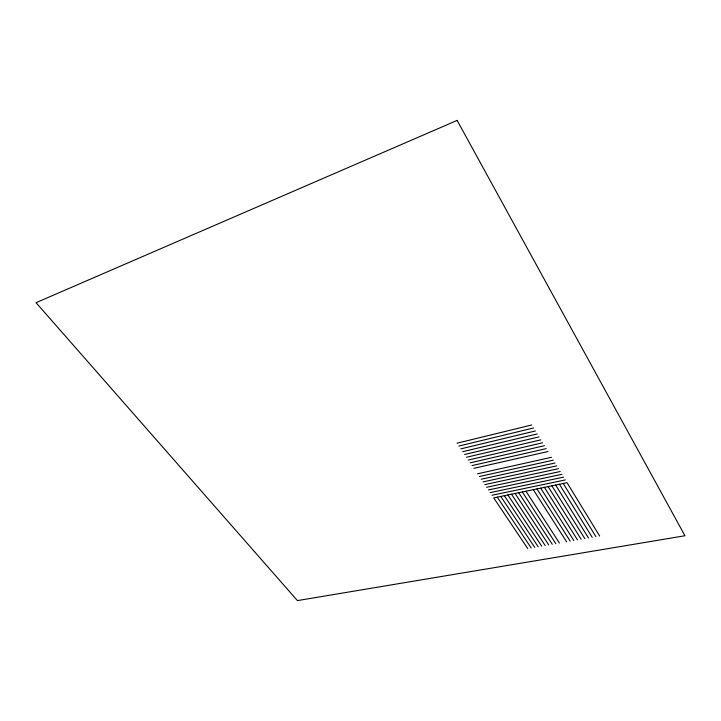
<?xml version="1.0" encoding="UTF-8"?>
<svg xmlns="http://www.w3.org/2000/svg" width="721" height="721" viewBox="0 0 721 721"><rect width="100%" height="100%" fill="white"/><g stroke="black" fill="none" stroke-linecap="round" stroke-linejoin="round"><path stroke-width="1.08" d="M457.015 443.199L531.728 424.975M458.916 446.038L533.567 427.977M460.818 448.859L535.388 430.96M462.702 451.679L537.208 433.934M464.585 454.482L539.02 436.899M466.46 457.276L540.822 439.846M468.326 460.052L542.625 442.784M470.191 462.828L544.409 445.704M472.039 465.586L546.194 448.624M473.886 468.335L547.969 451.526M477.554 473.805L551.502 457.294M479.384 476.518L553.25 460.16M481.195 479.231L554.999 463.017M483.007 481.925L556.738 465.856M484.809 484.611L558.469 468.686M486.603 487.288L560.199 471.516M488.396 489.956L561.92 474.319M490.181 492.614L563.633 477.122M491.956 495.255L565.336 479.907M527.754 548.591L493.723 497.896L567.03 482.682L599.656 536.018M497.247 497.157L531.215 547.987M500.789 496.427L534.694 547.374M504.34 495.688L538.181 546.77M507.908 494.948L541.687 546.158M511.495 494.209L545.202 545.545M515.091 493.461L548.735 544.923M518.696 492.713L552.277 544.301M522.328 491.956L555.837 543.679M525.97 491.208L559.406 543.057M533.297 489.685L566.598 541.795M536.983 488.919L570.212 541.165M540.687 488.153L573.835 540.534M544.4 487.378L577.485 539.894M548.131 486.603L581.144 539.254M551.88 485.828L584.812 538.614M555.648 485.053L588.507 537.965M559.424 484.269L592.202 537.316M563.218 483.476L595.925 536.667M457.132 120.398L36.05 302.685L297.431 600.602L684.95 535.748L457.132 120.398"/></g></svg>
